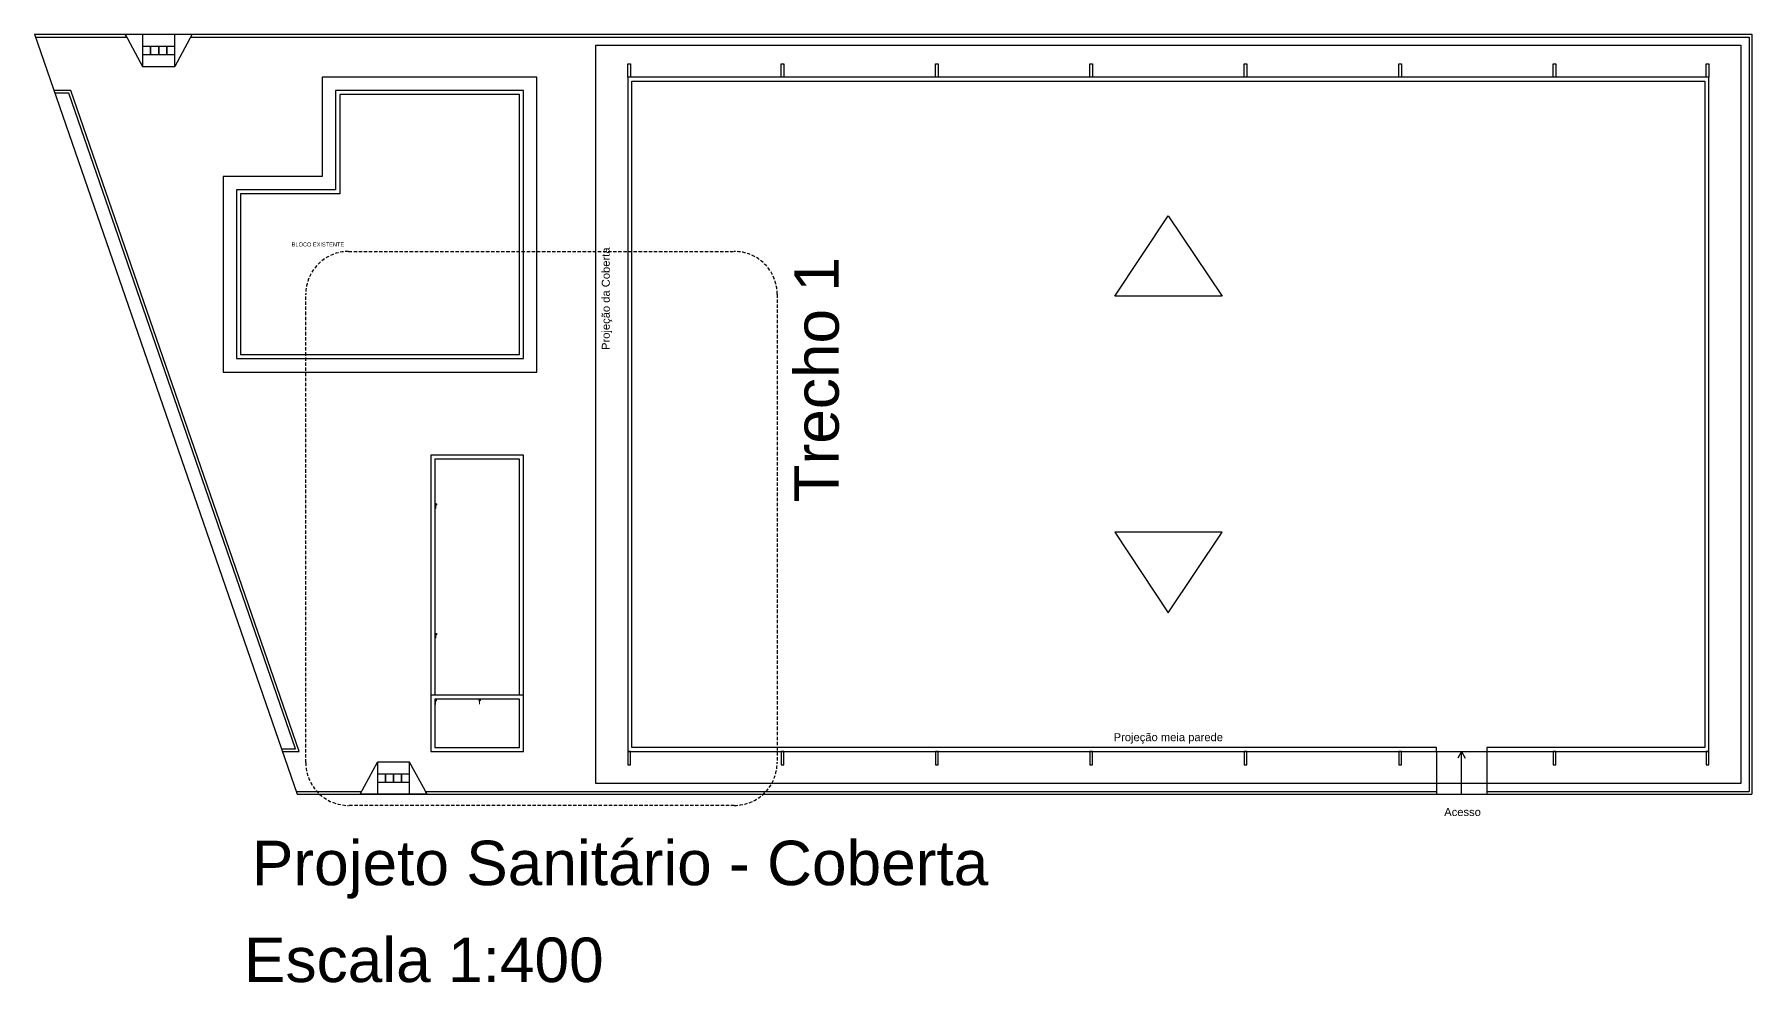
# Model space of a CAD drawing. Header units: millimetres. Extents: x -823 to -490, y -63 to 119.
# Drawn here: x -820.5 to -691.9, y -63.3 to 7.8 of the extents above; entities that cross this region are included whole.
import ezdxf

# ---------------------------------------------------------------- set-up
doc = ezdxf.new("R2010")
doc.units = ezdxf.units.MM
doc.header["$LTSCALE"] = 0.2
doc.header["$MEASUREMENT"] = 0
doc.linetypes.add('DASHED', pattern=[1.905, 1.27, -0.635])
for name, color, linetype, lineweight in [('CV-Condutos', 1, 'Continuous', 5), ('DI-Disjuntor', 1, 'Continuous', 30), ('DI-Textos do quadro', 7, 'Continuous', 20)]:
    doc.layers.add(name, color=color, linetype=linetype, lineweight=lineweight)
doc.styles.add('Arial', font='arial.ttf')

msp = doc.modelspace()

# ---------------------------------------------------------------- hatches: boundary and pattern name
at = {"layer": 'CV-Condutos', "linetype": 'Continuous'}
for points in [[(-790.45, -27.76), (-790.43, -27.67), (-790.48, -27.67)], [(-790.45, -37.48), (-790.43, -37.39), (-790.48, -37.39)], [(-790.47, -42.44), (-790.44, -42.34), (-790.49, -42.34)], [(-787.18, -42.42), (-787.16, -42.32), (-787.21, -42.32)]]:
    msp.add_hatch(color=256, dxfattribs=at).paths.add_polyline_path(points)

# ---------------------------------------------------------------- linework, layer by layer
for p, q in [((-820.52, 7.76), (-800.84, -49.17)), ((-820.52, 7.76), (-691.93, 7.76)), ((-813.72, 7.76), (-812.41, 5.35)), ((-813.72, 7.76), (-808.7, 7.76)), ((-813.61, 7.55), (-813.72, 7.76)), ((-812.41, 7.76), (-812.41, 5.35)), ((-810, 5.35), (-810, 7.76)), ((-808.7, 7.76), (-810, 5.35)), ((-808.81, 7.55), (-808.7, 7.76)), ((-691.93, 7.76), (-691.93, -49.17)), ((-820.45, 7.55), (-813.61, 7.55)), ((-808.81, 7.55), (-692.13, 7.55)), ((-692.13, 7.55), (-692.13, -48.97)), ((-812.41, 5.35), (-810, 5.35)), ((-715.53, -45.96), (-711.77, -45.96)), ((-715.53, -45.96), (-715.53, -49.17)), ((-713.65, -45.96), (-713.92, -46.48)), ((-713.65, -49.17), (-713.65, -45.96)), ((-713.65, -45.96), (-713.38, -46.48)), ((-711.77, -45.96), (-711.77, -49.17)), ((-796.13, -49.17), (-794.83, -46.76)), ((-794.83, -46.76), (-794.83, -49.17)), ((-792.42, -46.76), (-794.83, -46.76)), ((-792.42, -49.17), (-792.42, -46.76)), ((-791.11, -49.17), (-792.42, -46.76)), ((-800.91, -48.97), (-796.03, -48.97)), ((-800.84, -49.17), (-715.53, -49.17)), ((-796.13, -49.17), (-796.03, -48.97)), ((-791.11, -49.17), (-796.13, -49.17)), ((-791.22, -48.97), (-715.53, -48.97)), ((-791.11, -49.17), (-791.22, -48.97)), ((-715.53, -49.17), (-711.77, -49.17)), ((-711.77, -48.97), (-692.13, -48.97)), ((-711.77, -49.17), (-691.93, -49.17))]:
    msp.add_line(p, q)
for points in [[(-810, 6.25), (-810, 6.85), (-812.41, 6.85), (-812.41, 6.25), (-810, 6.25)], [(-811.81, 6.85), (-812.41, 6.85), (-812.41, 6.25), (-811.81, 6.25), (-811.81, 6.85)], [(-811.21, 6.85), (-811.81, 6.85), (-811.81, 6.25), (-811.21, 6.25), (-811.21, 6.85)], [(-810.61, 6.85), (-811.21, 6.85), (-811.21, 6.25), (-810.61, 6.25), (-810.61, 6.85)], [(-810, 6.85), (-810.61, 6.85), (-810.61, 6.25), (-810, 6.25), (-810, 6.85)], [(-806.39, -2.89), (-806.39, -17.54), (-782.9, -17.54), (-782.9, 4.54), (-798.96, 4.54), (-798.96, -2.89), (-806.39, -2.89)], [(-739.62, -11.87), (-735.61, -5.84), (-731.59, -11.87), (-739.62, -11.87)], [(-739.62, -29.55), (-735.61, -35.57), (-731.59, -29.55), (-739.62, -29.55)], [(-790.83, -45.96), (-783.9, -45.96), (-783.9, -41.74), (-790.83, -41.74)], [(-790.53, -45.66), (-784.2, -45.66), (-784.2, -42.04), (-790.53, -42.04)], [(-794.83, -47.67), (-794.83, -48.27), (-792.42, -48.27), (-792.42, -47.67), (-794.83, -47.67)], [(-794.83, -48.27), (-794.23, -48.27), (-794.23, -47.67), (-794.83, -47.67), (-794.83, -48.27)], [(-794.23, -48.27), (-793.62, -48.27), (-793.62, -47.67), (-794.23, -47.67), (-794.23, -48.27)], [(-793.62, -48.27), (-793.02, -48.27), (-793.02, -47.67), (-793.62, -47.67), (-793.62, -48.27)], [(-793.02, -48.27), (-792.42, -48.27), (-792.42, -47.67), (-793.02, -47.67), (-793.02, -48.27)]]:
    msp.add_lwpolyline(points, close=True)
at = {"linetype": 'Continuous'}
for points in [[(-692.73, -48.37), (-778.48, -48.37), (-778.48, 6.95), (-692.73, 6.95), (-692.73, -48.37)], [(-776.07, 4.54), (-776.07, 5.55), (-775.87, 5.55), (-775.87, 4.54), (-776.07, 4.54)], [(-764.61, 4.54), (-764.61, 5.55), (-764.41, 5.55), (-764.41, 4.54), (-764.61, 4.54)], [(-753.05, 4.54), (-753.05, 5.55), (-752.84, 5.55), (-752.84, 4.54), (-753.05, 4.54)], [(-741.49, 4.54), (-741.49, 5.55), (-741.29, 5.55), (-741.29, 4.54), (-741.49, 4.54)], [(-729.93, 4.54), (-729.93, 5.55), (-729.72, 5.55), (-729.72, 4.54), (-729.93, 4.54)], [(-718.36, 4.54), (-718.36, 5.55), (-718.16, 5.55), (-718.16, 4.54), (-718.36, 4.54)], [(-706.8, 4.54), (-706.8, 5.55), (-706.6, 5.55), (-706.6, 4.54), (-706.8, 4.54)], [(-695.35, 4.54), (-695.35, 5.55), (-695.14, 5.55), (-695.14, 4.54), (-695.35, 4.54)], [(-715.53, -45.66), (-775.77, -45.66), (-775.77, 4.24), (-695.45, 4.24), (-695.45, -45.66), (-711.77, -45.66), (-711.77, -45.96), (-695.14, -45.96), (-695.14, 4.54), (-776.07, 4.54), (-776.07, -45.96), (-715.53, -45.96), (-715.53, -45.66)], [(-805.38, -3.89), (-805.38, -16.54), (-783.9, -16.54), (-783.9, 3.54), (-797.96, 3.54), (-797.96, -3.89), (-805.38, -3.89)], [(-805.08, -4.19), (-805.08, -16.24), (-784.2, -16.24), (-784.2, 3.24), (-797.65, 3.24), (-797.65, -4.19), (-805.08, -4.19)], [(-776.07, -45.96), (-776.07, -46.96), (-775.87, -46.96), (-775.87, -45.96), (-776.07, -45.96)], [(-764.61, -45.96), (-764.61, -46.96), (-764.41, -46.96), (-764.41, -45.96), (-764.61, -45.96)], [(-753.05, -45.96), (-753.05, -46.96), (-752.84, -46.96), (-752.84, -45.96), (-753.05, -45.96)], [(-741.49, -45.96), (-741.49, -46.96), (-741.29, -46.96), (-741.29, -45.96), (-741.49, -45.96)], [(-729.93, -45.96), (-729.93, -46.96), (-729.72, -46.96), (-729.72, -45.96), (-729.93, -45.96)], [(-718.36, -45.96), (-718.36, -46.96), (-718.16, -46.96), (-718.16, -45.96), (-718.36, -45.96)], [(-706.8, -45.96), (-706.8, -46.96), (-706.6, -46.96), (-706.6, -45.96), (-706.8, -45.96)], [(-695.35, -45.96), (-695.35, -46.96), (-695.14, -46.96), (-695.14, -45.96), (-695.35, -45.96)]]:
    msp.add_lwpolyline(points, close=True, dxfattribs=at)
for points in [[(-801.95, -45.96), (-800.68, -45.96), (-817.79, 3.54), (-819.06, 3.54)], [(-802.02, -45.76), (-800.96, -45.76), (-817.93, 3.34), (-818.99, 3.34)], [(-783.9, -41.74), (-783.9, -23.77), (-790.83, -23.77), (-790.83, -41.74)], [(-784.2, -41.74), (-784.2, -24.07), (-790.53, -24.07), (-790.53, -41.74)]]:
    msp.add_lwpolyline(points)
for centre in [(-790.45, -27.46), (-790.45, -37.18), (-790.47, -42.14), (-787.18, -42.12)]:
    msp.add_circle(centre, 0.0474)
at = {"layer": 'CV-Condutos'}
for points in [[(-790.49, -27.52), (-790.48, -27.53), (-790.47, -27.53), (-790.46, -27.53), (-790.45, -27.53), (-790.44, -27.53), (-790.43, -27.52), (-790.42, -27.52), (-790.41, -27.51), (-790.4, -27.51), (-790.4, -27.5), (-790.39, -27.49), (-790.39, -27.48), (-790.39, -27.47), (-790.39, -27.46), (-790.39, -27.45), (-790.39, -27.44), (-790.4, -27.43), (-790.4, -27.42), (-790.41, -27.41), (-790.42, -27.41), (-790.43, -27.4), (-790.44, -27.4), (-790.45, -27.4), (-790.46, -27.4), (-790.47, -27.4), (-790.48, -27.4), (-790.49, -27.41)], [(-790.45, -27.53), (-790.45, -27.76)], [(-790.49, -37.24), (-790.48, -37.25), (-790.47, -37.25), (-790.46, -37.25), (-790.45, -37.25), (-790.44, -37.25), (-790.43, -37.24), (-790.42, -37.24), (-790.41, -37.23), (-790.4, -37.23), (-790.39, -37.22), (-790.39, -37.21), (-790.39, -37.2), (-790.39, -37.19), (-790.39, -37.18), (-790.39, -37.17), (-790.39, -37.16), (-790.39, -37.15), (-790.4, -37.14), (-790.41, -37.13), (-790.42, -37.13), (-790.43, -37.12), (-790.44, -37.12), (-790.45, -37.12), (-790.46, -37.12), (-790.47, -37.12), (-790.48, -37.12), (-790.49, -37.13)], [(-790.45, -37.25), (-790.45, -37.48)], [(-790.5, -42.19), (-790.49, -42.2), (-790.48, -42.2), (-790.47, -42.2), (-790.46, -42.2), (-790.45, -42.2), (-790.44, -42.2), (-790.43, -42.19), (-790.42, -42.19), (-790.42, -42.18), (-790.41, -42.17), (-790.41, -42.16), (-790.4, -42.15), (-790.4, -42.14), (-790.4, -42.13), (-790.4, -42.12), (-790.41, -42.11), (-790.41, -42.1), (-790.42, -42.09), (-790.42, -42.09), (-790.43, -42.08), (-790.44, -42.07), (-790.45, -42.07), (-790.46, -42.07), (-790.47, -42.07), (-790.48, -42.07), (-790.49, -42.07), (-790.5, -42.08)], [(-790.47, -42.2), (-790.47, -42.44)], [(-787.22, -42.18), (-787.21, -42.18), (-787.2, -42.18), (-787.19, -42.19), (-787.18, -42.19), (-787.17, -42.18), (-787.16, -42.18), (-787.15, -42.18), (-787.14, -42.17), (-787.13, -42.16), (-787.13, -42.15), (-787.12, -42.14), (-787.12, -42.13), (-787.12, -42.12), (-787.12, -42.11), (-787.12, -42.1), (-787.12, -42.09), (-787.13, -42.08), (-787.13, -42.08), (-787.14, -42.07), (-787.15, -42.06), (-787.16, -42.06), (-787.17, -42.05), (-787.18, -42.05), (-787.19, -42.05), (-787.2, -42.05), (-787.21, -42.06), (-787.22, -42.06)], [(-787.18, -42.19), (-787.18, -42.42)]]:
    msp.add_lwpolyline(points, dxfattribs=at)
at = {"layer": 'DI-Disjuntor', "linetype": 'DASHED'}
msp.add_lwpolyline([(-796.99, -8.51), (-768.11, -8.51, -0.414214), (-764.9, -11.72), (-764.9, -46.8, -0.414214), (-768.11, -50.01), (-796.99, -50.01, -0.414214), (-800.2, -46.8), (-800.2, -11.72, -0.414214)], format="xyb", close=True, dxfattribs=at)

# ---------------------------------------------------------------- texts
at = {"line_spacing_factor": 0.798, "style": 'Arial'}
for s, insert, char_height, width, attachment_point in [('BLOCO EXISTENTE', (-801.25, -8.14), 0.3012, 5.4216, 7), ('Projeção meia parede', (-735.61, -45.38), 0.5991, 14.3786, 8), ('Acesso', (-713.58, -50.81), 0.599, 4.3136, 8)]:
    msp.add_mtext(s, dxfattribs=dict(at, insert=insert, char_height=char_height, width=width, attachment_point=attachment_point))
at = {"insert": (-777.25, -12.05), "char_height": 0.5991, "width": 13.6597, "attachment_point": 8, "rotation": 90.0002, "line_spacing_factor": 0.798, "style": 'Arial'}
msp.add_mtext('Projeção da Coberta', dxfattribs=at)
at = {"layer": 'DI-Disjuntor', "linetype": 'DASHED', "insert": (-760.24, -27.31), "char_height": 3.334, "width": 88.0284, "attachment_point": 7, "rotation": 90, "line_spacing_factor": 0.798, "style": 'Arial'}
msp.add_mtext('Trecho 1', dxfattribs=at)
at = {"layer": 'DI-Textos do quadro', "char_height": 3.3344, "width": 88.0284, "attachment_point": 7, "line_spacing_factor": 0.798, "style": 'Arial'}
for s, insert in [('Projeto Sanitário - Coberta', (-804.23, -56.99)), ('Escala 1:400', (-804.82, -63.29))]:
    msp.add_mtext(s, dxfattribs=dict(at, insert=insert))

doc.saveas('drawing.dxf')
